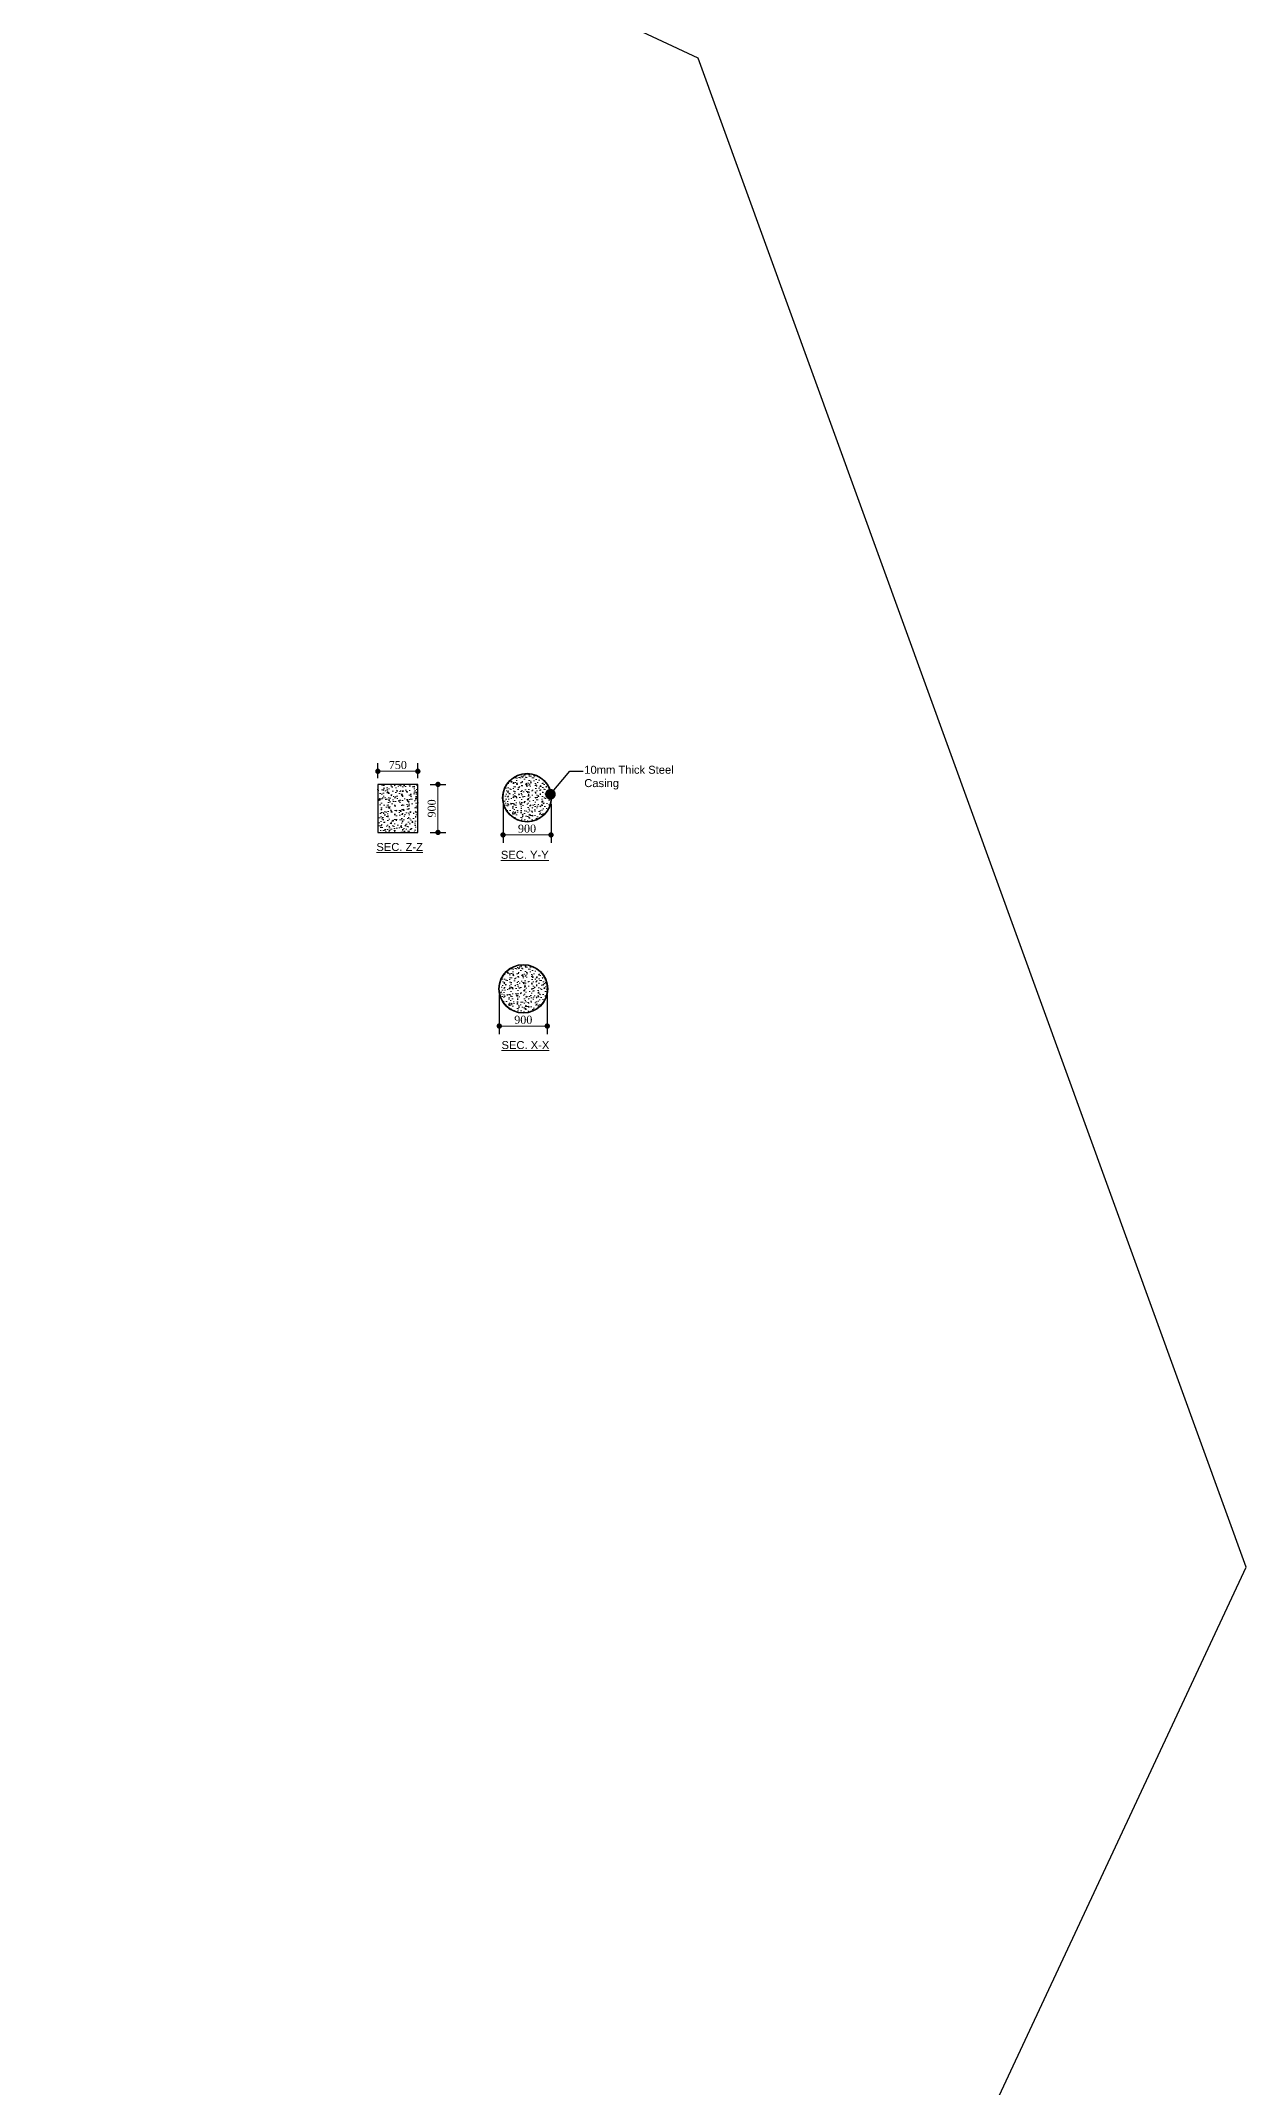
# Model space of a CAD drawing. Header units: millimetres. Extents: x -684453 to 35267, y -286696 to 273430.
# Drawn here: x -356700 to -334100, y -218619 to -180255 of the extents above; entities that cross this region are included whole.
import ezdxf

# ---------------------------------------------------------------- set-up
doc = ezdxf.new("R2010")
doc.units = ezdxf.units.MM
doc.header["$PDMODE"] = 2
doc.layers.get('Defpoints').update_dxf_attribs({"lineweight": 13})
for name, color, linetype, lineweight in [('Dimision', 4, 'Continuous', 9), ('Hatching', 65, 'Continuous', 15), ('Pire Line', 11, 'Continuous', 25), ('Text', 7, 'Continuous', 15)]:
    doc.layers.add(name, color=color, linetype=linetype, lineweight=lineweight)
doc.styles.add('ROMANS', font='arial.ttf', dxfattribs={"height": 200})
doc.styles.get("Standard").update_dxf_attribs({"font": 'times.ttf'})
doc.linetypes.add('BATTING', pattern='A,0.00254,-2.54,[134,ltypeshp.shx,S=2.54,R=0,X=-2.54,Y=0],-5.08,[134,ltypeshp.shx,S=2.54,R=180,X=2.54,Y=0],-2.54', length=10.16254)
doc.dimstyles.new('ISO-25', dxfattribs={"dimtxt": 175, "dimasz": 100, "dimexe": 65, "dimexo": 115.625, "dimgap": 40, "dimtad": 1, "dimtoh": 1, "dimdec": 0, "dimtxsty": 'Standard', "dimblk": 'DOT', "dimcen": 300, "dimclrd": 256, "dimclre": 256, "dimclrt": 256, "dimadec": 0, "dimazin": 0, "dimtfac": 1, "dimtdec": 0, "dimtix": 1, "dimtmove": 0, "dimatfit": 3, "dimldrblk": 'DOT', "dimfxl": 75, "dimlwd": -1, "dimarcsym": 0})

# ---------------------------------------------------------------- blocks, each defined once
blk = doc.blocks.new('_Dot')
at = {"color": 0, "linetype": 'ByBlock', "lineweight": -2}
blk.add_line((-0.5, 0), (-1, 0), dxfattribs=at)
at = {"color": 0, "linetype": 'ByBlock', "const_width": 0.5}
blk.add_lwpolyline([(-0.25, 0, 1), (0.25, 0, 1)], format="xyb", close=True, dxfattribs=at)
blk = doc.blocks.new('*D275')
at = {"layer": 'Defpoints', "color": 0, "ltscale": 3, "transparency": 16777216}
for p in [(-349515.7143111877, -194194.7096654737), (-349515.7143111877, -195094.7096654737), (-349253.5485609868, -195094.7096654737)]:
    blk.add_point(p, dxfattribs=at)
at = {"layer": 'Dimision', "color": 1, "lineweight": -2, "ltscale": 3, "transparency": 16777216}
for p, q in [((-349400.0893111877, -194194.7096654737), (-349103.5485609868, -194194.7096654737)), ((-349400.0893111877, -195094.7096654737), (-349103.5485609868, -195094.7096654737))]:
    blk.add_line(p, q, dxfattribs=at)
at = {"layer": 'Dimision', "ltscale": 3, "transparency": 16777216}
blk.add_line((-349253.5485609868, -194294.7096654737), (-349253.5485609868, -194994.7096654737), dxfattribs=at)
at = {"layer": 'Dimision', "ltscale": 3, "transparency": 16777216, "xscale": 100, "yscale": 100, "zscale": 100}
for p, rotation in [((-349253.5485609868, -194194.7096654737), 90), ((-349253.5485609868, -195094.7096654737), 270)]:
    blk.add_blockref('_Dot', p, dxfattribs=dict(at, rotation=rotation))
at = {"layer": 'Dimision', "ltscale": 3, "transparency": 16777216, "insert": (-349370.0626201072, -194644.7096654736), "char_height": 150, "attachment_point": 5, "rotation": 90}
blk.add_mtext('900', dxfattribs=at)
blk = doc.blocks.new('*D328')
at = {"layer": 'Defpoints', "color": 0, "ltscale": 3, "transparency": 16777216}
for p in [(-350381.3393111876, -193948.6359465907), (-350381.3393111876, -194194.7096654737), (-349631.3393111876, -194194.7096654737)]:
    blk.add_point(p, dxfattribs=at)
at = {"layer": 'Dimision', "color": 1, "lineweight": -2, "ltscale": 3, "transparency": 16777216}
for p, q in [((-350381.3393111876, -194079.0846654737), (-350381.3393111876, -193798.6359465907)), ((-349631.3393111876, -194079.0846654737), (-349631.3393111876, -193798.6359465907))]:
    blk.add_line(p, q, dxfattribs=at)
at = {"layer": 'Dimision', "ltscale": 3, "transparency": 16777216}
blk.add_line((-349731.3393111876, -193948.6359465907), (-350281.3393111876, -193948.6359465907), dxfattribs=at)
at = {"layer": 'Dimision', "ltscale": 3, "transparency": 16777216, "xscale": 100, "yscale": 100, "zscale": 100, "rotation": 180}
blk.add_blockref('_Dot', (-350381.3393111876, -193948.6359465907), dxfattribs=at)
at = {"layer": 'Dimision', "ltscale": 3, "transparency": 16777216, "xscale": 100, "yscale": 100, "zscale": 100}
blk.add_blockref('_Dot', (-349631.3393111876, -193948.6359465907), dxfattribs=at)
at = {"layer": 'Dimision', "ltscale": 3, "transparency": 16777216, "insert": (-350006.3393111876, -193832.1218874703), "char_height": 150, "attachment_point": 5}
blk.add_mtext('750', dxfattribs=at)
blk = doc.blocks.new('*D329')
at = {"layer": 'Defpoints', "color": 0, "ltscale": 3, "transparency": 16777216}
for p in [(-348034.2274817392, -194444.1083460272), (-347134.2274817392, -194444.1083460272), (-348034.2274817392, -195141.5618748561)]:
    blk.add_point(p, dxfattribs=at)
at = {"layer": 'Dimision', "color": 1, "lineweight": -2, "ltscale": 3, "transparency": 16777216}
for p, q in [((-348034.2274817392, -194559.7333460272), (-348034.2274817392, -195291.5618748561)), ((-347134.2274817392, -194559.7333460272), (-347134.2274817392, -195291.5618748561))]:
    blk.add_line(p, q, dxfattribs=at)
at = {"layer": 'Dimision', "ltscale": 3, "transparency": 16777216}
blk.add_line((-347234.2274817392, -195141.5618748561), (-347934.2274817392, -195141.5618748561), dxfattribs=at)
at = {"layer": 'Dimision', "ltscale": 3, "transparency": 16777216, "xscale": 100, "yscale": 100, "zscale": 100, "rotation": 180}
blk.add_blockref('_Dot', (-348034.2274817392, -195141.5618748561), dxfattribs=at)
at = {"layer": 'Dimision', "ltscale": 3, "transparency": 16777216, "xscale": 100, "yscale": 100, "zscale": 100}
blk.add_blockref('_Dot', (-347134.2274817392, -195141.5618748561), dxfattribs=at)
at = {"layer": 'Dimision', "ltscale": 3, "transparency": 16777216, "insert": (-347584.2274817392, -195025.0478157357), "char_height": 150, "attachment_point": 5}
blk.add_mtext('900', dxfattribs=at)
blk = doc.blocks.new('*D330')
at = {"layer": 'Defpoints', "color": 0, "ltscale": 3, "transparency": 16777216}
for p in [(-348103.9676959393, -198027.4295934099), (-347203.9676959393, -198027.4295934099), (-348103.9676959393, -198724.8831222387)]:
    blk.add_point(p, dxfattribs=at)
at = {"layer": 'Dimision', "color": 1, "lineweight": -2, "ltscale": 3, "transparency": 16777216}
for p, q in [((-348103.9676959393, -198143.0545934099), (-348103.9676959393, -198874.8831222387)), ((-347203.9676959393, -198143.0545934099), (-347203.9676959393, -198874.8831222387))]:
    blk.add_line(p, q, dxfattribs=at)
at = {"layer": 'Dimision', "ltscale": 3, "transparency": 16777216}
blk.add_line((-347303.9676959393, -198724.8831222387), (-348003.9676959393, -198724.8831222387), dxfattribs=at)
at = {"layer": 'Dimision', "ltscale": 3, "transparency": 16777216, "xscale": 100, "yscale": 100, "zscale": 100, "rotation": 180}
blk.add_blockref('_Dot', (-348103.9676959393, -198724.8831222387), dxfattribs=at)
at = {"layer": 'Dimision', "ltscale": 3, "transparency": 16777216, "xscale": 100, "yscale": 100, "zscale": 100}
blk.add_blockref('_Dot', (-347203.9676959393, -198724.8831222387), dxfattribs=at)
at = {"layer": 'Dimision', "ltscale": 3, "transparency": 16777216, "insert": (-347653.9676959393, -198608.3690631183), "char_height": 150, "attachment_point": 5}
blk.add_mtext('900', dxfattribs=at)

msp = doc.modelspace()

# ---------------------------------------------------------------- hatches: boundary and pattern name
at = {"layer": 'Hatching', "ltscale": 0.25}
h = msp.add_hatch(dxfattribs=at)
h.set_pattern_fill('AR-CONC', color=256, style=0)
h.set_pattern_definition([(49.99999999999999, (-2007.830268455786, -318623.0387190551), (182.184668996004, -15.93908553890309), [19.05, -209.55]), (355, (-2007.830268455786, -318623.0387190551), (-35.24342142496934, 191.0568452390351), [15.24, -167.64058417]), (100.4514447, (-1992.648261455786, -318624.3669725551), (146.9412470903533, 175.1177519121951), [16.1900088, -178.0902446]), (46.18420000000001, (-2007.830268455786, -318572.2387190551), (271.0790408921299, -42.04232793272715), [28.575, -314.325]), (96.63555760999995, (-1985.240368455786, -318575.7422190551), (237.404134051503, 247.4261245977215), [24.28502314, -267.13560816]), (351.1841511700001, (-2007.830268455786, -318572.2387190551), (237.404134064977, 247.4261245855326), [22.85996707, -251.45973192]), (21, (-1982.430268455786, -318584.9387190551), (151.6143912691325, -102.2651981870876), [19.05, -209.55]), (326.0000000000001, (-1982.430268455786, -318584.9387190551), (61.80202834764707, 184.1879661223193), [15.24, -167.64]), (71.45144499999999, (-1969.795735855786, -318593.4608189551), (213.4164192787161, 81.92276888590524), [16.1900088, -178.0899376]), (37.50000000000001, (-2007.830268455786, -318623.0387190551), (3.088603250591817, 84.55503887315311), [0, -165.608, 0, -170.18, 0, -168.275]), (7.499999999999999, (-2007.830268455786, -318623.0387190551), (66.81966251030575, 100.1805748181195), [0, -97.02799999999999, 0, -161.798, 0, -64.135]), (327.5, (-2064.472268455786, -318623.0387190551), (135.5905951668714, -5.728743992673444), [0, -63.5, 0, -198.12, 0, -262.89]), (317.5, (-2089.872268455786, -318623.0387190551), (148.129181386018, 25.42649103333303), [0, -82.55, 0, -131.572, 0, -186.69])])
h.paths.add_polyline_path([(-348034.2274817392, -194444.1083460272, 1), (-347134.2274817392, -194444.1083460272, 1)])
at = {"layer": 'Hatching', "ltscale": 5}
h = msp.add_hatch(dxfattribs=at)
h.set_pattern_fill('AR-CONC', color=256, style=0)
h.set_pattern_definition([(49.99999999999999, (0, -319494.7993205918), (182.184668996004, -15.93908553890309), [19.05, -209.55]), (355, (0, -319494.7993205918), (-35.24282597566699, 191.05664288218), [15.24, -167.64]), (100.451, (15.182, -319496.1275705919), (146.9425016659592, 175.1166878202919), [16.19, -178.09]), (46.18420000000001, (0, -319443.9993205919), (271.0790408921299, -42.04232793272715), [28.575, -314.325]), (96.6356, (22.5899, -319447.5028205918), (237.4042344662371, 247.4255558900492), [24.285, -267.135]), (351.1840000000001, (0, -319443.9993205919), (237.4046058139339, 247.4251178605977), [22.86, -251.46]), (21, (25.4, -319456.6993205919), (151.6148798353833, -102.2655185167625), [19.05, -209.55]), (326.0000000000001, (25.4, -319456.6993205919), (61.80202834764707, 184.1879661223193), [15.24, -167.64]), (71.4514, (38.0345, -319465.2214205919), (213.4164907701245, 81.92285771605745), [16.19, -178.09]), (37.50000000000001, (0, -319494.7993205918), (3.088603250591817, 84.55503887315311), [0, -165.608, 0, -170.18, 0, -168.275]), (7.499999999999999, (0, -319494.7993205918), (66.81966251030575, 100.1805748181195), [0, -97.02799999999999, 0, -161.798, 0, -64.135]), (327.5, (-56.642, -319494.7993205918), (135.5905951668714, -5.728743992673458), [0, -63.5, 0, -198.12, 0, -262.89]), (317.5, (-82.042, -319494.7993205918), (148.129181386018, 25.42649103333301), [0, -82.55, 0, -131.572, 0, -186.69])])
h.paths.add_polyline_path([(-349631.3393111876, -194194.7096654737), (-350381.3393111876, -194194.7096654737), (-350381.3393111876, -195094.7096654737), (-349631.3393111876, -195094.7096654737)])
at = {"layer": 'Hatching', "ltscale": 0.25}
h = msp.add_hatch(dxfattribs=at)
h.set_pattern_fill('AR-CONC', color=256, style=0)
h.set_pattern_definition([(49.99999999999999, (-2077.570482655894, -322206.3599664377), (182.184668996004, -15.93908553890309), [19.05, -209.55]), (355, (-2077.570482655894, -322206.3599664377), (-35.24342142496934, 191.0568452390351), [15.24, -167.64058417]), (100.4514447, (-2062.388475655894, -322207.6882199377), (146.9412470903533, 175.1177519121951), [16.19000879999999, -178.0902445999999]), (46.18420000000001, (-2077.570482655894, -322155.5599664378), (271.0790408921299, -42.04232793272715), [28.575, -314.325]), (96.63555760999994, (-2054.980582655894, -322159.0634664377), (237.404134051503, 247.4261245977215), [24.28502314, -267.13560816]), (351.1841511700001, (-2077.570482655894, -322155.5599664378), (237.404134064977, 247.4261245855326), [22.85996707, -251.45973192]), (21, (-2052.170482655894, -322168.2599664378), (151.6143912691325, -102.2651981870876), [19.05, -209.55]), (326.0000000000001, (-2052.170482655894, -322168.2599664378), (61.80202834764707, 184.1879661223193), [15.24, -167.64]), (71.45144499999999, (-2039.535950055894, -322176.7820663378), (213.4164192787161, 81.92276888590524), [16.1900088, -178.0899376]), (37.50000000000001, (-2077.570482655894, -322206.3599664377), (3.088603250591817, 84.55503887315311), [0, -165.608, 0, -170.18, 0, -168.275]), (7.499999999999999, (-2077.570482655894, -322206.3599664377), (66.81966251030575, 100.1805748181195), [0, -97.02799999999999, 0, -161.798, 0, -64.135]), (327.5, (-2134.212482655894, -322206.3599664377), (135.5905951668714, -5.728743992673444), [0, -63.5, 0, -198.12, 0, -262.89]), (317.5, (-2159.612482655894, -322206.3599664377), (148.129181386018, 25.42649103333303), [0, -82.55, 0, -131.572, 0, -186.69])])
h.paths.add_polyline_path([(-348103.9676959393, -198027.4295934099, 1), (-347203.9676959393, -198027.4295934099, 1)])

# ---------------------------------------------------------------- linework, layer by layer
at = {"layer": 'Pire Line', "color": 2, "linetype": 'BATTING', "ltscale": 150}
msp.add_lwpolyline([(-346843.9902468447, -236143.7383840869), (-334099.9416221114, -208872.1222667846), (-344372.4831102522, -180576.7743740038), (-371644.0992275545, -167832.7257492705), (-399939.4471203353, -178105.2672374113), (-412683.4957450686, -205376.8833547136), (-402410.9542569277, -233672.2312474944), (-375139.3381396254, -246416.2798722277)], close=True, dxfattribs=at)
at = {"layer": 'Pire Line', "ltscale": 3}
msp.add_lwpolyline([(-350381.3393111876, -194194.7096654737), (-350381.3393111876, -195094.7096654737), (-349631.3393111876, -195094.7096654737), (-349631.3393111876, -194194.7096654737)], close=True, dxfattribs=at)
for centre, radius in [((-347584.2274817392, -194444.1083460272), 457.5), ((-347584.2274817392, -194444.1083460272), 455), ((-347584.2274817392, -194444.1083460272), 452.5), ((-347584.2274817392, -194444.1083460272), 450), ((-347653.9676959393, -198027.4295934099), 457.5), ((-347653.9676959393, -198027.4295934099), 455), ((-347653.9676959393, -198027.4295934099), 452.5), ((-347653.9676959393, -198027.4295934099), 450)]:
    msp.add_circle(centre, radius, dxfattribs=at)

# ---------------------------------------------------------------- texts
at = {"layer": 'Text', "style": 'ROMANS'}
for s, p in [('%%USEC. Z-Z', (-350408.6849704921, -195442.6916820685)), ('%%USEC. Y-Y', (-348074.2686328756, -195589.7144479392)), ('%%USEC. X-X', (-348062.5103742891, -199156.6485877351))]:
    msp.add_text(s, height=150, dxfattribs=at).set_placement(p)
at = {"layer": 'Text', "insert": (-346510.689998058, -193844.9919317384), "char_height": 150, "width": 1811.008804965997, "attachment_point": 1, "style": 'ROMANS'}
msp.add_mtext('10mm Thick Steel Casing', dxfattribs=at)

# ---------------------------------------------------------------- dimensions: what is measured, and where the dimension line sits
at = {"layer": 'Dimision', "ltscale": 3}
for base, p1, p2, picture, middle in [((-350381.3393111876, -193948.6359465907), (-349631.3393111876, -194194.7096654737), (-350381.3393111876, -194194.7096654737), '*D328', (-350006.3393111876, -193832.1218874703)), ((-348034.2274817392, -195141.5618748561), (-347134.2274817392, -194444.1083460272), (-348034.2274817392, -194444.1083460272), '*D329', (-347584.2274817392, -195025.0478157357)), ((-348103.9676959393, -198724.8831222387), (-347203.9676959393, -198027.4295934099), (-348103.9676959393, -198027.4295934099), '*D330', (-347653.9676959393, -198608.3690631183))]:
    dim = msp.add_linear_dim(base=base, p1=p1, p2=p2, dimstyle='ISO-25', override={"dimtxt": 150, "dimexe": 150, "dimclre": 1}, dxfattribs=at)
    dim.commit()
    dim.dimension.update_dxf_attribs({"geometry": picture, "text_midpoint": middle})
dim = msp.add_linear_dim(base=(-349253.5485609868, -195094.7096654737), p1=(-349515.7143111876, -194194.7096654737), p2=(-349515.7143111876, -195094.7096654737), angle=90, dimstyle='ISO-25', override={"dimtxt": 150, "dimexe": 150, "dimclre": 1}, dxfattribs=at)
dim.commit()
dim.dimension.update_dxf_attribs({"geometry": '*D275', "text_midpoint": (-349370.0626201072, -194644.7096654736)})

# ---------------------------------------------------------------- leaders
at = {"layer": 'Pire Line', "ltscale": 3}
msp.add_leader([(-347144.4611776476, -194379.4028059744), (-346782.9845487897, -193945.9343559367), (-346533.3361542694, -193945.9343559367)], dimstyle='ISO-25', override={"dimasz": 200, "dimgap": 40, "dimtad": 0, "dimfxl": 35, "dimfxlon": 1, "dimarcsym": 2}, dxfattribs=at)

doc.saveas('drawing.dxf')
